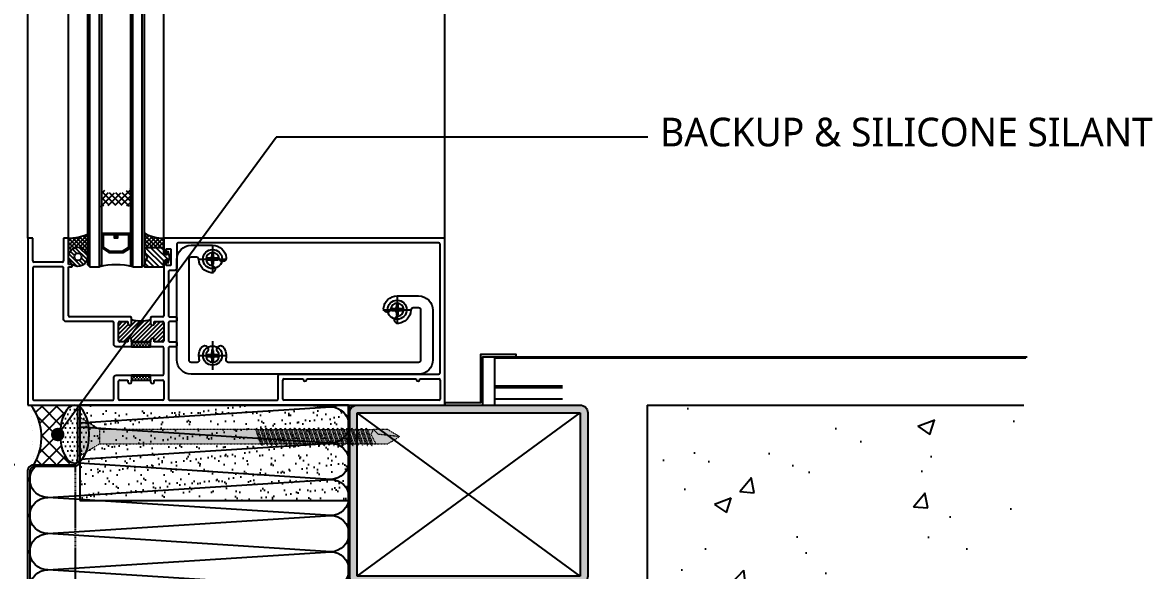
# Model space of a CAD drawing. Header units: millimetres. Extents: x -1365 to 31821, y 84 to 2865.
# Drawn here: x 8986 to 9460.2, y 814.3 to 1044 of the extents above; entities that cross this region are included whole.
import ezdxf
from ezdxf.xclip import XClip

# ---------------------------------------------------------------- set-up
doc = ezdxf.new("R2010")
doc.units = ezdxf.units.MM
doc.header["$LTSCALE"] = 10
doc.header["$XCLIPFRAME"] = 0
for name, pattern in [('2017.06.22  K-TOP METAL PANEL SHAPE(수정)$0$HID', [0.345, 0.225, -0.12]), ('CENTER', [2, 1.25, -0.25, 0.25, -0.25]), ('H1', [0.28125, 0.1875, -0.09375])]:
    doc.linetypes.add(name, pattern=pattern)
doc.layers.get('DEFPOINTS').update_dxf_attribs({"color": 137})
for name, color, linetype in [('$0$A-DETL-PEN7', 7, 'Continuous'), ('DIM', 7, 'Continuous'), ('SYM-LEAD', 6, 'Continuous'), ('TEXT', 3, 'Continuous'), ('스피드블록메탈 100', 2, 'Continuous'), ('스피드블록메탈 135', 2, 'Continuous'), ('철물', 4, 'Continuous'), ('코킹', 9, 'Continuous')]:
    doc.layers.add(name, color=color, linetype=linetype)
doc.layers.add('SCREW', color=9, linetype='Continuous', lineweight=5)
doc.styles.add('맑은고딕', font='malgun.ttf')
doc.styles.add('스타일1', font='malgun.ttf')
doc.dimstyles.new('GAUN-8', dxfattribs={"dimscale": 8, "dimtxt": 1.5, "dimasz": 0.7, "dimexe": 1, "dimexo": 1, "dimgap": 0.5, "dimtad": 1, "dimdec": 0, "dimzin": 1, "dimdsep": 46, "dimlunit": 6, "dimtxsty": '맑은고딕', "dimblk": 'CJDOT', "dimcen": 0.09, "dimdle": 1, "dimclrd": 256, "dimclre": 256, "dimclrt": 3, "dimadec": 0, "dimazin": 0, "dimtfac": 1, "dimtdec": 0, "dimtix": 1, "dimtmove": 2, "dimatfit": 3, "dimfxl": 1, "dimtolj": 1, "dimtzin": 1, "dimarcsym": 0})

# ---------------------------------------------------------------- blocks, each defined once
blk = doc.blocks.new('*X42')
at = {"color": 0}
for p, q in [((651.56, -1054.48), (651.66, -1054.38)), ((651.81, -1055.62), (657.5, -1061.3)), ((652, -1056.7), (653.49, -1055.21)), ((652.28, -1059.07), (656.14, -1055.21)), ((652.35, -1061.65), (658.79, -1055.21)), ((654.05, -1055.21), (657.5, -1058.65)), ((656.7, -1055.21), (658.38, -1056.88)), ((659.36, -1055.21), (659.44, -1055.29)), ((651.62, -1067.68), (657.5, -1061.81)), ((652.17, -1064.48), (657.5, -1059.15)), ((652.25, -1058.71), (657.5, -1063.96)), ((652.35, -1061.46), (658.1, -1067.21)), ((651.9, -1066.31), (652.79, -1067.21)), ((652.22, -1063.98), (655.45, -1067.21)), ((654.75, -1067.21), (657.6, -1064.36)), ((657.4, -1067.21), (658.66, -1065.95))]:
    blk.add_line(p, q, dxfattribs=at)
blk = doc.blocks.new('RH-H')
at = {"color": 1, "linetype": 'CENTER'}
for p, q in [((0, 6), (0, -6)), ((-6, 0), (6, 0))]:
    blk.add_line(p, q, dxfattribs=at)
at = {"color": 8}
for p, q in [((-0.78, 0.46), (-2.09, 0.35)), ((-0.35, 2.09), (-0.46, 0.78)), ((0.46, 0.78), (0.35, 2.09)), ((2.09, 0.35), (0.78, 0.46)), ((-2.09, -0.35), (-0.78, -0.46)), ((-0.46, -0.78), (-0.35, -2.09)), ((0.35, -2.09), (0.46, -0.78)), ((0.78, -0.46), (2.09, -0.35))]:
    blk.add_line(p, q, dxfattribs=at)
blk.add_circle((0, 0), 4, dxfattribs=at)
for centre, start, end in [((-2.06, 0), 95.0616, 264.9384), ((-0.81, 0.81), 275.0616, 354.9384), ((0, 2.06), 5.0616, 174.9384), ((0.81, 0.81), 185.0616, 264.9384), ((2.06, 0), 275.0616, 84.9384), ((-0.81, -0.81), 5.0616, 84.9384), ((0, -2.06), 185.0616, 354.9384), ((0.81, -0.81), 95.0616, 174.9384)]:
    blk.add_arc(centre, 0.35, start, end, dxfattribs=at)
blk = doc.blocks.new('A$C08FF682D')
at = {"layer": '철물'}
h = blk.add_hatch(dxfattribs=at)
h.set_pattern_fill('ANSI37', color=252, scale=10, angle=180, style=0)
h.set_pattern_definition([(225, (3817.4369, -5197.0982), (0.88388348, -0.88388348), []), (315, (3817.4369, -5197.0982), (0.88388348, 0.88388348), [])])
h.paths.add_polyline_path([(-32, -472.9), (-32, -482.36, 0.414214), (-36, -478.36, 0.414214), (-40, -482.36), (-40, -474.53, 0.087809)])
h = blk.add_hatch(dxfattribs=at)
h.set_pattern_fill('ANSI37', color=252, scale=10, angle=-90, style=0)
h.set_pattern_definition([(315, (4594.0597, 3029.2175), (0.88388348, 0.88388348), []), (45, (4594.0597, 3029.2175), (-0.88388348, 0.88388348), [])])
edge = h.paths.add_edge_path()
edge.add_line((-8, -478.54), (-8, -472.46))
edge.add_arc((0.13, -457.62), 16.91, 241.2884, 269.5761)
edge.add_line((0, -474.53), (0, -478.54))
edge.add_line((0, -478.54), (-8, -478.54))
h = blk.add_hatch(dxfattribs=at)
h.set_pattern_fill('ANSI31', color=252, scale=10, angle=-90, style=0)
h.set_pattern_definition([(315, (-665.4916, 1545.6868), (0.8838835, 0.8838835), [])])
edge = h.paths.add_edge_path(flags=17)
edge.add_arc((-36, -482.36), 1.5, 0, 360)
edge = h.paths.add_edge_path()
edge.add_arc((-36, -482.36), 4, 0, 360)
h = blk.add_hatch(dxfattribs=at)
h.set_pattern_fill('ANSI31', color=252, scale=0.5, angle=-90, style=0)
h.set_pattern_definition([(315, (-12777.8194, 4984.1117), (1.12253202, 1.12253202), [])])
h.paths.add_polyline_path([(1.24, -481.69), (0, -481.04), (0, -478.54), (-8, -478.54), (-7.88, -480.54), (-6.92, -482.54), (-7.88, -484.54), (-8, -486.54), (0, -486.54), (0, -484.04), (1.24, -483.39), (1, -484.71), (1.86, -484.94), (2.5, -482.54), (1.86, -480.14), (1, -480.37)])
h = blk.add_hatch(dxfattribs=at)
h.set_pattern_fill('ANSI31', color=252, scale=10, angle=-90, style=0)
h.set_pattern_definition([(45, (4317.955, -2555.6947), (0.88388348, -0.88388348), [])])
edge = h.paths.add_edge_path()
edge.add_line((-13.5, -508.66), (-13.5, -510.3))
edge.add_arc((-14.25, -510.29), 0.75, -179.6191, -0.935, ccw=False)
edge.add_line((-15, -510.29), (-15, -509.53))
edge.add_line((-15, -509.53), (-18.5, -509.53))
edge.add_arc((-18.5, -510.03), 0.5, 90.0001, 180.0001)
edge.add_line((-19, -510.03), (-19, -517.53))
edge.add_arc((-18.5, -517.53), 0.5, 180.0001, 270.0001)
edge.add_line((-18.5, -518.03), (-15, -518.03))
edge.add_line((-15, -518.03), (-15, -517.28))
edge.add_arc((-14.25, -517.28), 0.75, 0.0001, 180.0001, ccw=False)
edge.add_line((-13.5, -517.28), (-13.5, -518.03))
edge.add_line((-13.5, -518.03), (-5.5, -518.03))
edge.add_line((-5.5, -518.03), (-5.5, -517.28))
edge.add_arc((-4.75, -517.28), 0.75, 0.0001, 180.0001, ccw=False)
edge.add_line((-4, -517.28), (-4, -518.03))
edge.add_line((-4, -518.03), (-0.5, -518.03))
edge.add_arc((-0.5, -517.53), 0.5, -89.9999, 0.0001)
edge.add_line((0, -517.53), (0, -510.03))
edge.add_arc((-0.5, -510.03), 0.5, 0.0001, 90.0001)
edge.add_line((-0.5, -509.53), (-4, -509.53))
edge.add_line((-4, -509.53), (-4, -510.28))
edge.add_arc((-4.75, -510.28), 0.75, -179.9989, 0.0001, ccw=False)
edge.add_line((-5.5, -510.28), (-5.5, -510.28))
edge.add_line((-5.5, -510.28), (-5.5, -509.53))
edge.add_line((-5.5, -509.53), (-5.5, -508.66))
edge.add_arc((-9.5, -493.78), 15.41, -105.0461, -74.9538, ccw=False)
h = blk.add_hatch(dxfattribs=at)
h.set_pattern_fill('DASH', color=252, scale=5, style=0)
h.set_pattern_definition([(360, (1384.2921, 1873.1168), (0.625, 0.625), [0.625, -0.625])])
h.paths.add_polyline_path([(-13.53, -518.03), (-13.53, -520.03), (-5.53, -520.03), (-5.53, -518.03)])
h = blk.add_hatch(dxfattribs=at)
h.set_pattern_fill('DASH', color=252, scale=5, style=0)
h.set_pattern_definition([(360, (1384.2921, 1887.1168), (0.625, 0.625), [0.625, -0.625])])
h.paths.add_polyline_path([(-13.53, -532.03), (-13.53, -534.03), (-5.53, -534.03), (-5.53, -532.03)])
at = {"layer": '철물', "color": 252}
for p, q in [((-57, -474.53, 0), (-57, -232, 0)), ((-40, -474.53, 0), (-40, -232, 0)), ((-31, -486.53, 0), (-31, -232, 0)), ((-27, -486.53, 0), (-27, -232, 0)), ((-13, -486.53, 0), (-13, -232, 0)), ((-9, -486.53, 0), (-9, -232, 0)), ((0, -474.53, 0), (0, -232, 0)), ((118, -474.53, 0), (118, -232, 0)), ((-55, -474.53, 0), (-57, -474.53, 0)), ((-57, -474.53, 0), (-57, -544.53, 0)), ((-55, -484.03, 0), (-55, -474.53, 0)), ((-40, -474.53, 0), (-42, -474.53, 0)), ((-42, -474.53, 0), (-42, -484.03, 0)), ((-40, -485.53, 0), (-40, -474.53, 0)), ((118, -474.53, 0), (0, -474.53, 0)), ((0, -474.53, 0), (0, -480.53, 0)), ((118, -544.53, 0), (118, -474.53, 0)), ((1, -480.53, 0), (1, -479.03, 0)), ((1, -479.03, 0), (3, -479.03, 0)), ((3, -479.03, 0), (3, -486.03, 0)), ((-42.5, -484.53, 0), (-54.5, -484.53, 0)), ((-38.5, -485.53, 0), (-40, -485.53, 0)), ((-40, -507.03, 0), (-40, -486.53, 0)), ((-40, -486.53, 0), (-38.5, -486.53, 0)), ((-38.5, -486.53, 0), (-38.5, -485.53, 0)), ((0, -484.53, 0), (0, -507.03, 0)), ((1, -486.03, 0), (1, -484.53, 0)), ((3, -486.03, 0), (1, -486.03, 0)), ((-14, -507.53, 0), (-39.5, -507.53, 0)), ((-19, -517.53, 0), (-19, -510.03, 0)), ((-18.5, -509.53, 0), (-15, -509.53, 0)), ((-15, -509.53, 0), (-15, -510.29, 0)), ((-13.5, -510.3, 0), (-13.5, -508.03, 0)), ((-5.5, -508.03, 0), (-5.5, -509.53, 0)), ((-5.5, -509.53, 0), (-5.5, -510.28, 0)), ((-5.5, -510.28, 0), (-5.5, -510.28, 0)), ((-0.5, -507.53, 0), (-5, -507.53, 0)), ((-4, -510.28, 0), (-4, -509.53, 0)), ((-4, -509.53, 0), (-0.5, -509.53, 0)), ((0, -510.03, 0), (0, -517.53, 0)), ((-15, -518.03, 0), (-18.5, -518.03, 0)), ((-15, -517.28, 0), (-15, -518.03, 0)), ((-13.5, -518.03, 0), (-13.5, -517.28, 0)), ((-5.5, -518.03, 0), (-13.5, -518.03, 0)), ((-5.5, -517.28, 0), (-5.5, -518.03, 0)), ((-4, -518.03, 0), (-4, -517.28, 0)), ((-0.5, -518.03, 0), (-4, -518.03, 0)), ((-19, -542.03, 0), (-19, -534.53, 0)), ((-18.5, -534.03, 0), (-15, -534.03, 0)), ((-15, -534.03, 0), (-15, -534.78, 0)), ((-13.5, -534.78, 0), (-13.5, -534.03, 0)), ((-13.5, -534.03, 0), (-5.5, -534.03, 0)), ((-5.5, -534.03, 0), (-5.5, -534.78, 0)), ((-4, -534.78, 0), (-4, -534.03, 0)), ((-4, -534.03, 0), (-0.5, -534.03, 0)), ((0, -534.53, 0), (0, -542.03, 0)), ((50, -542.03, 0), (50, -534.03, 0)), ((50.5, -533.53, 0), (58.53, -533.53, 0)), ((58.53, -533.53, 0), (58.53, -533.78, 0)), ((60.03, -533.78, 0), (60.03, -533.53, 0)), ((60.03, -533.53, 0), (106, -533.53, 0)), ((106, -533.53, 0), (106, -533.78, 0)), ((107.5, -533.78, 0), (107.5, -533.53, 0)), ((107.5, -533.53, 0), (115.5, -533.53, 0)), ((116, -534.03, 0), (116, -542.03, 0)), ((-57, -544.53, 0), (118, -544.53, 0)), ((-0.5, -542.53, 0), (-18.5, -542.53, 0)), ((115.5, -542.53, 0), (50.5, -542.53, 0))]:
    blk.add_line(p, q, dxfattribs=at)
at = {"layer": '철물', "color": 252, "elevation": 0}
for points in [[(-32, -232), (-32, -485.54), (-31.01, -486.53), (-26.99, -486.53), (-26, -485.54), (-26, -232)], [(-14, -232), (-14, -485.54), (-13.01, -486.53), (-8.99, -486.53), (-8, -485.54), (-8, -232)], [(-19.4, -473.13), (-19.4, -474.53), (-20.6, -474.53), (-20.6, -473.13), (-25.4, -473.13), (-25.4, -478.29), (-22.75, -479.93), (-17.25, -479.93), (-14.6, -478.29), (-14.6, -473.13), (-19.8, -473.13), (-19.8, -474.13), (-20.2, -474.13), (-20.2, -472.53)]]:
    blk.add_lwpolyline(points, dxfattribs=at)
for points in [[(-14, -478.53), (-14, -472.53), (-26, -472.53), (-26, -478.53), (-23, -480.53), (-17, -480.53)], [(1.24, -481.69), (0, -481.04), (0, -478.54), (-8, -478.54), (-7.88, -480.54), (-6.92, -482.54), (-7.88, -484.54), (-8, -486.54), (0, -486.54), (0, -484.04), (1.24, -483.39), (1, -484.71), (1.86, -484.94), (2.5, -482.54), (1.86, -480.14), (1, -480.37)], [(-13.53, -518.03), (-13.53, -520.03), (-5.53, -520.03), (-5.53, -518.03)], [(-13.53, -532.03), (-13.53, -534.03), (-5.53, -534.03), (-5.53, -532.03)]]:
    blk.add_lwpolyline(points, close=True, dxfattribs=at)
for points in [[(5, -509.53), (2.5, -509.53, 0.414214), (2, -510.03), (2, -517.53, 0.414214), (2.5, -518.03), (5, -518.03, -0.414214), (5.5, -518.53), (5.5, -519.53, -0.414214), (5, -520.03), (2.5, -520.03, 0.414214), (2, -520.53), (2, -542.03, 0.414214), (2.5, -542.53), (47.5, -542.53, 0.414214), (48, -542.03), (48, -532.53, -0.414214), (49, -531.53), (115.5, -531.53, 0.414214), (116, -531.03), (116, -477.03, 0.414214), (115.5, -476.53), (6, -476.53, 0.414214), (5.5, -477.03), (5.5, -487.03, -0.414214), (4.5, -488.03), (2.5, -488.03, 0.414214), (2, -488.53), (2, -507.03, 0.414214), (2.5, -507.53), (5, -507.53, -0.414214), (5.5, -508.03), (5.5, -509.03, -0.414214)], [(5.5, -483.53, -0.414214), (11.5, -477.53), (20.5, -477.53, -0.38553), (26.22, -482.72, -1), (23.24, -483.01, 2.112304), (20.23, -486.02, -1), (19.93, -489.01, -0.37493), (14.75, -483.5, 0.403404), (13.75, -482.53), (11.5, -482.53, 0.414214), (10.5, -483.53), (10.5, -525.53, 0.414214), (11.5, -526.53), (13.98, -526.53, 0.493287), (14.95, -525.27, -0.241735), (16.05, -520.14, -1), (18.37, -522.04, 2.112304), (22.63, -522.04, -1), (24.95, -520.14, -0.241735), (26.05, -525.27, 0.493287), (27.02, -526.53), (107, -526.53, 0.414214), (108, -525.53), (108, -504.78, 0.414214), (107, -503.78), (104.75, -503.78, 0.403404), (103.75, -504.75, -0.37493), (98.57, -510.26, -1), (98.27, -507.27, 2.112304), (95.26, -504.26, -1), (92.28, -503.97, -0.38553), (98, -498.78), (107, -498.78, -0.414214), (113, -504.78), (113, -525.53, -0.414214), (107, -531.53), (11.5, -531.53, -0.414214), (5.5, -525.53)], [(-21, -533.03, -0.414213), (-20, -532.03), (-0.5, -532.03, 0.414214), (0, -531.53), (0, -520.53, 0.414214), (-0.5, -520.03), (-20, -520.03, -0.414213), (-21, -519.03), (-21, -510.03, 0.414213), (-21.5, -509.53), (-41, -509.53, -0.414214), (-42, -508.53), (-42, -487.03, 0.414214), (-42.5, -486.53), (-54.5, -486.53, 0.414214), (-55, -487.03), (-55, -542.03, 0.414201), (-54.5, -542.53), (-21.5, -542.53, 0.414226), (-21, -542.03)]]:
    blk.add_lwpolyline(points, format="xyb", close=True, dxfattribs=at)
at = {"layer": '철물', "color": 252}
for radius in [4, 1.5]:
    blk.add_circle((-36, -482.36, 0), radius, dxfattribs=at)
for centre, radius, start, end in [((-40.6, -451.12, 0), 23.42, 271.4799, 291.5537), ((0.13, -457.62, 0), 16.91, 241.2884, 269.5761), ((0.5, -480.53, 0), 0.5, 180, 0), ((-54.5, -484.03, 0), 0.5, 180, 270), ((-42.5, -484.03, 0), 0.5, 270, 0), ((-20, -514.62, 0), 28.94, 76.0118, 103.9882), ((0.5, -484.53, 0), 0.5, 0, 180), ((-39.5, -507.03, 0), 0.5, 180, 270), ((-0.5, -507.03, 0), 0.5, 270, 0), ((-18.5, -510.03, 0), 0.5, 90.0001, 180.0001), ((-14.25, -510.29, 0), 0.75, 180.3809, 359.065), ((-14, -508.03, 0), 0.5, 0, 90), ((-9.5, -493.78, 0), 15.41, 254.9539, 285.046), ((-5, -508.03, 0), 0.5, 90, 180), ((-4.75, -510.28, 0), 0.75, 180.0011, 0.0001), ((-0.5, -510.03, 0), 0.5, 0.0001, 90.0001), ((-14.25, -517.28, 0), 0.75, 0.0001, 180.0001), ((-4.75, -517.28, 0), 0.75, 0.0001, 180.0001), ((-18.5, -517.53, 0), 0.5, 180.0001, 270.0001), ((-0.5, -517.53, 0), 0.5, 270.0001, 0.0001), ((-18.5, -534.53, 0), 0.5, 89.9999, 179.9999), ((-14.25, -534.78, 0), 0.75, 179.9999, 359.9999), ((-4.75, -534.78, 0), 0.75, 179.9999, 359.9999), ((-0.5, -534.53, 0), 0.5, 359.9999, 89.9999), ((50.5, -534.03, 0), 0.5, 90, 180), ((59.28, -533.78, 0), 0.75, 180, 0), ((106.75, -533.78, 0), 0.75, 180, 0), ((115.5, -534.03, 0), 0.5, 0, 90), ((-18.5, -542.03, 0), 0.5, 179.9999, 269.9999), ((-0.5, -542.03, 0), 0.5, 269.9999, 359.9999), ((50.5, -542.03, 0), 0.5, 180, 270), ((115.5, -542.03, 0), 0.5, 270, 0)]:
    blk.add_arc(centre, radius, start, end, dxfattribs=at)
at = {"layer": '철물', "color": 252, "xscale": -1, "rotation": 270}
blk.add_blockref('*X42', (1041.21, -1113.03, 0), dxfattribs=at)
at = {"layer": '철물', "color": 252}
for p in [(20.5, -483.28, 0), (98, -504.53, 0), (20.5, -523.78, 0)]:
    blk.add_blockref('RH-H', p, dxfattribs=at)
blk = doc.blocks.new('A$C4E771A6B')
h = blk.add_hatch(color=24)
h.dxf.hatch_style = 1
h.paths.add_polyline_path([(-93.6, 71.8, 0.414214), (-96.8, 68.6), (-96.8, 0, 0.414214), (-93.6, -3.2), (0, -3.2, 0.414214), (3.2, 0), (3.2, 68.6, 0.414214), (0, 71.8)])
h.paths.add_polyline_path([(0, 68.6), (0, 0), (-93.6, 0), (-93.6, 68.6)], flags=16)
at = {"color": 22}
for p, q in [((0, 71.8), (-93.6, 71.8)), ((-96.8, 68.6), (-96.8, 0)), ((0, 68.6), (-93.6, 68.6)), ((-93.6, 68.6), (-93.6, 0)), ((0, 0), (0, 68.6)), ((3.2, 0), (3.2, 68.6)), ((-93.6, 0), (0, 0)), ((-93.6, -3.2), (0, -3.2))]:
    blk.add_line(p, q, dxfattribs=at)
at = {"color": 1}
for p, q in [((0, 68.6), (-93.6, 0)), ((-93.6, 68.6), (0, 0))]:
    blk.add_line(p, q, dxfattribs=at)
at = {"color": 22}
for centre, start, end in [((-93.6, 68.6), 90, 180), ((0, 68.6), 360, 90), ((-93.6, 0), 180, 270), ((0, 0), 270, 0)]:
    blk.add_arc(centre, 3.2, start, end, dxfattribs=at)
blk = doc.blocks.new('CJDOT')
blk.add_line((-2, 0), (2, 0))
at = {"const_width": 0.5}
blk.add_lwpolyline([(-0.25, 0, 1), (0.25, 0, 1)], format="xyb", close=True, dxfattribs=at)
blk = doc.blocks.new('*D186')
at = {"layer": 'DEFPOINTS', "color": 0, "transparency": 16777216}
for p in [(8988.21, 883.6, 0), (8921.1, 858.6), (8990.71, 858.6, 0)]:
    blk.add_point(p, dxfattribs=at)
at = {"layer": 'DIM', "lineweight": -2, "transparency": 16777216}
for p, q in [((8921.1, 889.2), (8921.1, 894.8)), ((8980.21, 883.6), (8913.1, 883.6)), ((8921.1, 883.6), (8921.1, 858.6)), ((8982.71, 858.6), (8913.1, 858.6)), ((8921.1, 853), (8921.1, 847.4))]:
    blk.add_line(p, q, dxfattribs=at)
at = {"layer": 'DIM', "lineweight": -2, "transparency": 16777216, "xscale": 5.6, "yscale": 5.6, "zscale": 5.6}
for p, rotation in [((8921.1, 883.6), 270), ((8921.1, 858.6), 90)]:
    blk.add_blockref('CJDOT', p, dxfattribs=dict(at, rotation=rotation))
at = {"layer": 'DIM', "color": 3, "transparency": 16777216, "insert": (8909.35, 871.1), "char_height": 12, "attachment_point": 5, "rotation": 90, "style": '맑은고딕'}
blk.add_mtext('\\A1;{\\H1.25x;25}', dxfattribs=at)
blk = doc.blocks.new('A$C55611C01')
h = blk.add_hatch(color=254)
h.dxf.hatch_style = 1
edge = h.paths.add_edge_path()
edge.add_line((-42.46, 196.61), (-34.61, 196.61))
edge.add_line((-34.61, 196.61), (-34.61, 197.41))
edge.add_line((-34.61, 197.41), (2.64, 197.41))
edge.add_line((2.64, 197.41), (2.64, 190.26))
edge.add_line((2.64, 190.26), (17.24, 190.26))
edge.add_line((17.24, 190.26), (17.49, 187.26))
edge.add_line((17.49, 187.26), (16.74, 185.26))
edge.add_line((16.74, 185.26), (17.74, 183.26))
edge.add_line((17.74, 183.26), (18.74, 183.26))
edge.add_line((18.74, 183.26), (19.74, 185.26))
edge.add_line((19.74, 185.26), (18.99, 187.26))
edge.add_line((18.99, 187.26), (19.24, 190.26))
edge.add_line((19.24, 190.26), (26.04, 190.26))
edge.add_line((26.04, 190.26), (26.04, 197.41))
edge.add_line((26.04, 197.41), (43.09, 197.41))
edge.add_line((43.09, 197.41), (43.09, 196.91))
edge.add_line((43.09, 196.91), (51.24, 196.91))
edge.add_arc((51.24, 195.56), 1.35, 0, 90, ccw=False)
edge.add_line((52.59, 195.56), (52.59, 188.06))
edge.add_line((52.59, 188.06), (53.74, 188.06))
edge.add_line((53.74, 188.06), (53.74, 195.56))
edge.add_arc((51.24, 195.56), 2.5, 360, 450)
edge.add_line((51.24, 198.06), (44.24, 198.06))
edge.add_line((44.24, 198.06), (44.24, 198.56))
edge.add_line((44.24, 198.56), (22.89, 198.56))
edge.add_line((22.89, 198.56), (22.89, 197.41))
edge.add_line((22.89, 197.41), (24.89, 197.41))
edge.add_line((24.89, 197.41), (24.89, 191.41))
edge.add_line((24.89, 191.41), (16.89, 191.41))
edge.add_line((16.89, 191.41), (16.89, 197.41))
edge.add_line((16.89, 197.41), (18.89, 197.41))
edge.add_line((18.89, 197.41), (18.89, 198.56))
edge.add_line((18.89, 198.56), (12.39, 198.56))
edge.add_line((12.39, 198.56), (12.39, 191.56))
edge.add_line((12.39, 191.56), (3.79, 191.56))
edge.add_line((3.79, 191.56), (3.79, 198.56))
edge.add_line((3.79, 198.56), (-35.76, 198.56))
edge.add_line((-35.76, 198.56), (-35.76, 197.76))
edge.add_line((-35.76, 197.76), (-42.46, 197.76))
edge.add_arc((-42.46, 195.26), 2.5, 90, 180)
edge.add_line((-44.96, 195.26), (-44.96, 188.06))
edge.add_line((-44.96, 188.06), (-43.81, 188.06))
edge.add_line((-43.81, 188.06), (-43.81, 195.26))
edge.add_arc((-42.46, 195.26), 1.35, 90, 179.9968, ccw=False)
at = {"layer": '스피드블록메탈 135'}
h = blk.add_hatch(dxfattribs=at)
h.set_pattern_fill('ANSI31', color=253, scale=0.1)
h.set_pattern_definition([(45, (-1301271.48088, 365888.3783), (-0.22450640303, 0.22450640303), [])])
h.paths.add_polyline_path([(18.86, 199.06), (18.89, 199.06), (18.89, 199.03, 0.079792), (19.89, 198.55), (19.89, 197.41), (17.39, 197.41), (17.39, 192.41), (24.39, 192.41), (24.39, 197.41), (21.89, 197.41), (21.89, 198.55, 0.079792), (22.89, 199.03), (22.89, 199.06), (22.92, 199.06, 3.125577)])
h.paths.add_polyline_path([(20.89, 204.41, -1), (20.89, 199.41, -1)], flags=16)
h.paths.add_polyline_path([(23.39, 196.41), (23.39, 193.41), (18.39, 193.41), (18.39, 196.41)], flags=16)
at = {"color": 251, "ltscale": 0.01}
for points in [[(-45.96, 194.41), (0.88, 197.41)], [(55.12, 186.24), (-45.96, 192.7)], [(-45.96, 179.23), (55.55, 185.72)]]:
    blk.add_lwpolyline(points, dxfattribs=at)
for points in [[(62.97, 185.06, -0.212511), (66.74, 180.17, -0.212511)], [(66.74, 176.58, -0.345838), (59.37, 170.78), (-45.96, 177.52)], [(-45.96, 164.05), (59.37, 170.78, -1), (59.37, 155.6), (-45.96, 162.34)], [(-45.96, 148.87), (59.37, 155.6, -1), (59.37, 140.42), (-46.21, 147.17)], [(-59.37, 132.83, -0.665933), (-64.77, 145.76, -0.665933)], [(-59.37, 117.65, -1), (-59.37, 132.83), (59.37, 140.42, -1), (59.37, 125.24), (-59.37, 132.83)], [(-59.37, 102.47, -1), (-59.37, 117.65), (59.37, 125.24, -1), (59.37, 110.06), (-59.37, 117.65)], [(-59.37, 87.29, -1), (-59.37, 102.47), (59.37, 110.06, -1), (59.37, 94.88), (-59.37, 102.47)], [(-59.37, 72.11, -1), (-59.37, 87.29), (59.37, 94.88, -1), (59.37, 79.7), (-59.37, 87.29)], [(-59.37, 56.93, -1), (-59.37, 72.11), (59.37, 79.7, -1), (59.37, 64.52), (-59.37, 72.11)], [(-59.37, 41.75, -1), (-59.37, 56.93), (59.37, 64.52, -1), (59.37, 49.34), (-59.37, 56.93)], [(-59.37, 26.57, -1), (-59.37, 41.75), (59.37, 49.34, -1), (59.37, 34.16), (-59.37, 41.75)], [(-59.37, 11.39, -1), (-59.37, 26.57), (59.37, 34.16, -1), (59.37, 18.98), (-59.37, 26.57)], [(-59.37, -3.8, -1), (-59.37, 11.39), (59.37, 18.98, -1), (59.37, 3.8), (-59.37, 11.39)], [(-59.37, -18.98, -1), (-59.37, -3.8), (59.37, 3.8, -1), (59.37, -11.39), (-59.37, -3.8)], [(-59.37, -34.16, -1), (-59.37, -18.98), (59.37, -11.39, -1), (59.37, -26.57), (-59.37, -18.98)], [(-59.37, -49.34, -1), (-59.37, -34.16), (59.37, -26.57, -1), (59.37, -41.75), (-59.37, -34.16)], [(-59.37, -64.52, -1), (-59.37, -49.34), (59.37, -41.75, -1), (59.37, -56.93), (-59.37, -49.34)], [(-59.37, -79.7, -1), (-59.37, -64.52), (59.37, -56.93, -1), (59.37, -72.11), (-59.37, -64.52)], [(-59.37, -94.88, -1), (-59.37, -79.7), (59.37, -72.11, -1), (59.37, -87.29), (-59.37, -79.7)], [(-59.37, -110.06, -1), (-59.37, -94.88), (59.37, -87.29, -1), (59.37, -102.47), (-59.37, -94.88)], [(-59.37, -125.24, -1), (-59.37, -110.06), (59.37, -102.47, -1), (59.37, -117.65), (-59.37, -110.06)], [(-59.37, -140.42, -1), (-59.37, -125.24), (59.37, -117.65, -1), (59.37, -132.83), (-59.37, -125.24)], [(-59.37, -155.6, -1), (-59.37, -140.42), (59.37, -132.83, -1), (59.37, -148.01), (-59.37, -140.42)], [(-59.37, -170.78, -1), (-59.37, -155.6), (59.37, -148.01, -1), (59.37, -163.19), (-59.37, -155.6)], [(-59.37, -185.96, -1), (-59.37, -170.78), (59.37, -163.19, -1), (59.37, -178.37), (-59.37, -170.78)], [(-59.37, -201.14, -1), (-59.37, -185.96), (59.37, -178.37, -1), (59.37, -193.55), (-59.37, -185.96)], [(-59.37, -216.33, -1), (-59.37, -201.14), (59.37, -193.55, -1), (59.37, -208.73), (-59.37, -201.14)], [(-59.37, -231.51, -1), (-59.37, -216.33), (59.37, -208.73, -1), (59.37, -223.92), (-59.37, -216.33)], [(-66.95, -238.68, -0.398317), (-59.37, -231.51), (59.37, -223.92, -1), (59.37, -239.1), (-59.37, -231.51)]]:
    blk.add_lwpolyline(points, format="xyb", dxfattribs=at)
at = {"layer": '스피드블록메탈 100', "color": 4}
for points in [[(-67.76, -238.68), (-67.76, 144.06, -0.414214), (-65.26, 146.56), (-48.76, 146.56, 0.414214), (-46.76, 148.56), (-46.76, 196.06, -0.414214), (-44.26, 198.56), (-36.76, 198.56), (-36.76, 197.76), (-43.96, 197.76, 0.414214), (-45.96, 195.76), (-45.96, 148.26, -0.414214), (-48.46, 145.76), (-64.96, 145.76, 0.414214), (-66.96, 143.76), (-66.96, -238.68)], [(66.74, -238.68), (66.74, 127.3), (66.74, 183.06, 0.414214), (64.74, 185.06), (57.24, 185.06, -0.414214), (54.74, 187.56), (54.74, 196.06, 0.414214), (52.74, 198.06), (45.24, 198.06), (45.24, 198.56), (52.74, 198.56, -0.414214), (55.24, 196.06), (55.24, 187.56, 0.414214), (57.24, 185.56), (64.74, 185.56, -0.414214), (67.24, 183.06), (67.24, 127.22), (67.24, -238.68)]]:
    blk.add_lwpolyline(points, format="xyb", dxfattribs=at)
at = {"layer": '스피드블록메탈 135', "color": 252, "linetype": 'H1', "ltscale": 0.2}
blk.add_line((-47.76, -238.68), (-47.76, 145.86), dxfattribs=at)
at = {"layer": '스피드블록메탈 135', "color": 5}
blk.add_lwpolyline([(19.89, 198.55), (19.89, 197.41), (17.39, 197.41), (17.39, 192.41), (24.39, 192.41), (24.39, 197.41), (21.89, 197.41), (21.89, 198.55, 6.854102)], format="xyb", close=True, dxfattribs=at)
at = {"layer": '스피드블록메탈 135', "color": 181}
blk.add_lwpolyline([(-42.46, 196.61), (-34.61, 196.61), (-34.61, 197.41), (2.64, 197.41), (2.64, 190.26), (17.24, 190.26), (17.49, 187.26), (16.74, 185.26), (17.74, 183.26), (18.74, 183.26), (19.74, 185.26), (18.99, 187.26), (19.24, 190.26), (26.04, 190.26), (26.04, 197.41), (43.09, 197.41), (43.09, 196.91), (51.24, 196.91, -0.414214), (52.59, 195.56), (52.59, 188.06), (53.74, 188.06), (53.74, 195.56, 0.414214), (51.24, 198.06), (44.24, 198.06), (44.24, 198.56), (22.89, 198.56), (22.89, 197.41), (24.89, 197.41), (24.89, 191.41), (16.89, 191.41), (16.89, 197.41), (18.89, 197.41), (18.89, 198.56), (12.39, 198.56), (12.39, 191.56), (3.79, 191.56), (3.79, 198.56), (-35.76, 198.56), (-35.76, 197.76), (-42.46, 197.76, 0.414214), (-44.96, 195.26), (-44.96, 188.06), (-43.81, 188.06), (-43.81, 195.26, -0.414197)], format="xyb", close=True, dxfattribs=at)
at = {"layer": '스피드블록메탈 135', "color": 5}
blk.add_lwpolyline([(18.39, 193.41), (23.39, 193.41), (23.39, 196.41), (18.39, 196.41)], close=True, dxfattribs=at)
blk.add_circle((20.89, 201.91), 2.5, dxfattribs=at)
blk = doc.blocks.new('*D188')
at = {"layer": 'DEFPOINTS', "color": 0, "transparency": 16777216}
for p in [(8988.21, 1498.13), (8921.1, 883.6), (8988.21, 883.6, 0)]:
    blk.add_point(p, dxfattribs=at)
at = {"layer": 'DIM', "lineweight": -2, "transparency": 16777216}
for p, q in [((8980.21, 1498.13), (8913.1, 1498.13)), ((8921.1, 1492.53), (8921.1, 889.2)), ((8980.21, 883.6), (8913.1, 883.6))]:
    blk.add_line(p, q, dxfattribs=at)
at = {"layer": 'DIM', "lineweight": -2, "transparency": 16777216, "xscale": 5.6, "yscale": 5.6, "zscale": 5.6}
for p, rotation in [((8921.1, 1498.13), 90), ((8921.1, 883.6), 270)]:
    blk.add_blockref('CJDOT', p, dxfattribs=dict(at, rotation=rotation))
at = {"layer": 'DIM', "color": 3, "transparency": 16777216, "insert": (8907.78, 1190.86), "char_height": 12, "attachment_point": 5, "rotation": 90, "style": '맑은고딕'}
blk.add_mtext("\\A1;{\\H1.25x;WINDOW MODULE SIZE DIM.(BY OTHER'S)}", dxfattribs=at)
blk = doc.blocks.new('A$C3B703804')
h = blk.add_hatch()
h.set_pattern_fill('DOTS', color=5)
h.set_pattern_definition([(0, (-16970.1114, -5167.1011), (0.79375, 1.5875), [0, -1.5875])])
edge = h.paths.add_edge_path()
edge.add_ellipse((0, 0), major_axis=(0, 9.98), ratio=0.503997, start_angle=0, end_angle=360, ccw=False)
at = {"layer": '코킹'}
h = blk.add_hatch(dxfattribs=at)
h.set_pattern_fill('ANSI37', color=1, scale=1.127969, angle=-90)
h.set_pattern_definition([(315, (-1236948.617, 405151.0884), (2.532362464, 2.532362464), []), (45, (-1236948.617, 405151.0884), (-2.532362464, 2.532362464), [])])
edge = h.paths.add_edge_path()
edge.add_ellipse((6.43, -0.42), major_axis=(-2.69, 12.89), ratio=0.860619, start_angle=26.9717, end_angle=126.7246, ccw=False)
edge.add_line((-1, 10.02), (-15.06, 10.05))
edge.add_arc((-29.89, -0.97), 18.47, -31.0142, 36.6029, ccw=False)
edge.add_line((-14.06, -10.48), (-0.85, -9.98))
at = {"layer": '코킹', "color": 9}
blk.add_arc((-29.89, -0.97), 18.47, 328.9858, 36.6029, dxfattribs=at)
at = {"layer": '코킹', "color": 9, "extrusion": (0, 0, -1)}
blk.add_ellipse((0, 0), major_axis=(0, 9.98), ratio=0.503997, dxfattribs=at)
blk = doc.blocks.new('POT')
at = {"layer": 'TEXT', "color": 1, "const_width": 0.75}
blk.add_lwpolyline([(-0.375, 0, 1), (0.375, 0, 1)], format="xyb", close=True, dxfattribs=at)
blk = doc.blocks.new('A$C08FA1A33')
h = blk.add_hatch(color=254)
h.dxf.hatch_style = 1
h.paths.add_polyline_path([(0, 21.29), (-6, 21.29), (-6, -44.27), (0, -46.29)])
h.paths.add_polyline_path([(5, 29.39), (-11, 29.39), (-6, 21.29), (0, 21.29)])
h.paths.add_polyline_path([(5, 30.39), (-11, 30.39), (-11, 29.39), (5, 29.39)])
h.paths.add_polyline_path([(-6, -51.32), (-6, -52.27), (0, -54.29), (0, -53.35)])
h.paths.add_polyline_path([(-6, -49.32), (-6, -50.27), (0, -52.29), (0, -51.35)])
h.paths.add_polyline_path([(-6, -47.32), (-6, -48.27), (0, -50.29), (0, -49.35)])
h.paths.add_polyline_path([(-6, -45.32), (-6, -46.27), (0, -48.29), (0, -47.35)])
h.paths.add_polyline_path([(-6, -53.32), (-6, -54.27), (0, -56.29), (0, -55.35)])
h.paths.add_polyline_path([(-6, -55.32), (-6, -56.27), (0, -58.29), (0, -57.35)])
h.paths.add_polyline_path([(-6, -57.32), (-6, -58.27), (0, -60.29), (0, -59.35)])
h.paths.add_polyline_path([(-6, -59.32), (-6, -60.27), (0, -62.29), (0, -61.35)])
h.paths.add_polyline_path([(-6, -61.32), (-6, -62.27), (0, -64.29), (0, -63.35)])
h.paths.add_polyline_path([(-6, -63.32), (-6, -64.27), (0, -66.29), (0, -65.35)])
h.paths.add_polyline_path([(-6, -65.32), (-6, -66.27), (0, -68.29), (0, -67.35)])
h.paths.add_polyline_path([(-6, -67.32), (-6, -68.27), (0, -70.29), (0, -69.35)])
h.paths.add_polyline_path([(-6, -69.32), (-6, -70.27), (0, -72.29), (0, -71.35)])
h.paths.add_polyline_path([(-6, -71.32), (-6, -72.27), (0, -74.29), (0, -73.35)])
h.paths.add_polyline_path([(-6, -73.32), (-6, -74.27), (0, -76.29), (0, -75.35)])
h.paths.add_polyline_path([(-6, -75.32), (-6, -76.27), (0, -78.29), (0, -77.35)])
h.paths.add_polyline_path([(0, -94.61), (-4, -92.61), (-6, -93.61), (-4, -95.61), (-3, -104.61), (0, -99.61)])
h.paths.add_polyline_path([(-4, -95.61), (-6, -93.61), (-6, -99.61), (-3, -104.61)], flags=17)
h.paths.add_polyline_path([(-6, -91.32), (-6, -93.61), (-4, -92.61), (0, -94.61), (0, -93.35)])
h.paths.add_polyline_path([(-6, -89.32), (-6, -90.27), (0, -92.29), (0, -91.35)])
h.paths.add_polyline_path([(-6, -87.32), (-6, -88.27), (0, -90.29), (0, -89.35)])
h.paths.add_polyline_path([(-6, -85.32), (-6, -86.27), (0, -88.29), (0, -87.35)])
h.paths.add_polyline_path([(-6, -83.32), (-6, -84.27), (0, -86.29), (0, -85.35)])
h.paths.add_polyline_path([(-6, -81.32), (-6, -82.27), (0, -84.29), (0, -83.35)])
h.paths.add_polyline_path([(-6, -79.32), (-6, -80.27), (0, -82.29), (0, -81.35)])
h.paths.add_polyline_path([(-6, -77.32), (-6, -78.27), (0, -80.29), (0, -79.35)])
at = {"layer": 'SCREW', "color": 250, "linetype": '2017.06.22  K-TOP METAL PANEL SHAPE(수정)$0$HID', "lineweight": 5, "ltscale": 0.03}
for p, q in [((-11, 30.39), (-11, 29.39)), ((5, 30.39), (-11, 30.39)), ((5, 29.39), (-11, 29.39)), ((-6, 21.29), (-11, 29.39)), ((0, 21.29), (5, 29.39)), ((5, 30.39), (5, 29.39)), ((-6, 21.29), (0, 21.29)), ((0.75, -47.08), (-6.54, -44.61)), ((-6, -46.27), (-6.54, -46.61)), ((0.75, -49.08), (-6.54, -46.61)), ((-6.54, -46.61), (-6, -47.32)), ((0, -46.29), (-6, -44.27)), ((-6, -45.32), (-6, -46.27)), ((0, -48.29), (-6, -46.27)), ((0, -49.35), (-6, -47.32)), ((-6, -47.32), (-6, -48.27)), ((0, -47.35), (0, -48.29)), ((-6, -48.27), (-6.54, -48.61)), ((0.75, -51.08), (-6.54, -48.61)), ((-6.54, -48.61), (-6, -49.32)), ((-6, -50.27), (-6.54, -50.61)), ((0.75, -53.08), (-6.54, -50.61)), ((-6.54, -50.61), (-6, -51.32)), ((0, -50.29), (-6, -48.27)), ((0, -51.35), (-6, -49.32)), ((-6, -49.32), (-6, -50.27)), ((0, -52.29), (-6, -50.27)), ((0, -53.35), (-6, -51.32)), ((-6, -51.32), (-6, -52.27)), ((0, -48.29), (0.75, -49.08)), ((0.75, -49.08), (0, -49.35)), ((0, -49.35), (0, -50.29)), ((0, -50.29), (0.75, -51.08)), ((0.75, -51.08), (0, -51.35)), ((0, -51.35), (0, -52.29)), ((-6, -52.27), (-6.54, -52.61)), ((0.75, -55.08), (-6.54, -52.61)), ((-6.54, -52.61), (-6, -53.32)), ((-6, -54.27), (-6.54, -54.61)), ((0.75, -57.08), (-6.54, -54.61)), ((-6.54, -54.61), (-6, -55.32)), ((-6, -56.27), (-6.54, -56.61)), ((0.75, -59.08), (-6.54, -56.61)), ((-6.54, -56.61), (-6, -57.32)), ((0, -54.29), (-6, -52.27)), ((0, -55.35), (-6, -53.32)), ((-6, -53.32), (-6, -54.27)), ((0, -56.29), (-6, -54.27)), ((0, -57.35), (-6, -55.32)), ((-6, -55.32), (-6, -56.27)), ((0, -58.29), (-6, -56.27)), ((0, -52.29), (0.75, -53.08)), ((0.75, -53.08), (0, -53.35)), ((0, -53.35), (0, -54.29)), ((0, -54.29), (0.75, -55.08)), ((0.75, -55.08), (0, -55.35)), ((0, -55.35), (0, -56.29)), ((0, -56.29), (0.75, -57.08)), ((-6, -58.27), (-6.54, -58.61)), ((0.75, -61.08), (-6.54, -58.61)), ((-6.54, -58.61), (-6, -59.32)), ((-6, -60.27), (-6.54, -60.61)), ((0.75, -63.08), (-6.54, -60.61)), ((-6.54, -60.61), (-6, -61.32)), ((-6, -57.32), (-6, -58.27)), ((0, -59.35), (-6, -57.32)), ((0, -60.29), (-6, -58.27)), ((0, -61.35), (-6, -59.32)), ((-6, -59.32), (-6, -60.27)), ((0, -62.29), (-6, -60.27)), ((0, -63.35), (-6, -61.32)), ((-6, -61.32), (-6, -62.27)), ((0.75, -57.08), (0, -57.35)), ((0, -57.35), (0, -58.29)), ((0, -58.29), (0.75, -59.08)), ((0.75, -59.08), (0, -59.35)), ((0, -59.35), (0, -60.29)), ((0, -60.29), (0.75, -61.08)), ((0.75, -61.08), (0, -61.35)), ((0, -61.35), (0, -62.29)), ((-6, -62.27), (-6.54, -62.61)), ((0.75, -65.08), (-6.54, -62.61)), ((-6.54, -62.61), (-6, -63.32)), ((-6, -64.27), (-6.54, -64.61)), ((0.75, -67.08), (-6.54, -64.61)), ((-6.54, -64.61), (-6, -65.32)), ((-6, -66.27), (-6.54, -66.61)), ((0, -64.29), (-6, -62.27)), ((0, -65.35), (-6, -63.32)), ((-6, -63.32), (-6, -64.27)), ((0, -66.29), (-6, -64.27)), ((0, -67.35), (-6, -65.32)), ((-6, -65.32), (-6, -66.27)), ((0, -68.29), (-6, -66.27)), ((0, -62.29), (0.75, -63.08)), ((0.75, -63.08), (0, -63.35)), ((0, -63.35), (0, -64.29)), ((0, -64.29), (0.75, -65.08)), ((0.75, -65.08), (0, -65.35)), ((0, -65.35), (0, -66.29)), ((0, -66.29), (0.75, -67.08)), ((0.75, -69.08), (-6.54, -66.61)), ((-6.54, -66.61), (-6, -67.32)), ((-6, -68.27), (-6.54, -68.61)), ((-6.54, -68.61), (-6, -69.32)), ((0.75, -71.08), (-6.54, -68.61)), ((-6, -70.27), (-6.54, -70.61)), ((-6.54, -70.61), (-6, -71.32)), ((0.75, -73.08), (-6.54, -70.61)), ((-6, -67.32), (-6, -68.27)), ((0, -69.35), (-6, -67.32)), ((0, -70.29), (-6, -68.27)), ((-6, -69.32), (-6, -70.27)), ((0, -71.35), (-6, -69.32)), ((0, -72.29), (-6, -70.27)), ((0.75, -67.08), (0, -67.35)), ((0, -67.35), (0, -68.29)), ((0, -68.29), (0.75, -69.08)), ((0.75, -69.08), (0, -69.35)), ((0, -69.35), (0, -70.29)), ((0, -70.29), (0.75, -71.08)), ((0.75, -71.08), (0, -71.35)), ((-6, -72.27), (-6.54, -72.61)), ((-6.54, -72.61), (-6, -73.32)), ((0.75, -75.08), (-6.54, -72.61)), ((-6, -74.27), (-6.54, -74.61)), ((0.75, -77.08), (-6.54, -74.61)), ((-6.54, -74.61), (-6, -75.32)), ((-6, -71.32), (-6, -72.27)), ((0, -73.35), (-6, -71.32)), ((0, -74.29), (-6, -72.27)), ((-6, -73.32), (-6, -74.27)), ((0, -75.35), (-6, -73.32)), ((0, -76.29), (-6, -74.27)), ((0, -77.35), (-6, -75.32)), ((-6, -75.32), (-6, -76.27)), ((0, -71.35), (0, -72.29)), ((0, -72.29), (0.75, -73.08)), ((0.75, -73.08), (0, -73.35)), ((0, -73.35), (0, -74.29)), ((0, -74.29), (0.75, -75.08)), ((0.75, -75.08), (0, -75.35)), ((0, -75.35), (0, -76.29)), ((-6, -76.27), (-6.54, -76.61)), ((0.75, -79.08), (-6.54, -76.61)), ((-6.54, -76.61), (-6, -77.32)), ((-6, -78.27), (-6.54, -78.61)), ((0.75, -81.08), (-6.54, -78.61)), ((-6.54, -78.61), (-6, -79.32)), ((-6, -80.27), (-6.54, -80.61)), ((0.75, -83.08), (-6.54, -80.61)), ((-6.54, -80.61), (-6, -81.32)), ((0, -78.29), (-6, -76.27)), ((0, -79.35), (-6, -77.32)), ((-6, -77.32), (-6, -78.27)), ((0, -80.29), (-6, -78.27)), ((0, -81.35), (-6, -79.32)), ((-6, -79.32), (-6, -80.27)), ((0, -82.29), (-6, -80.27)), ((0, -76.29), (0.75, -77.08)), ((0.75, -77.08), (0, -77.35)), ((0, -77.35), (0, -78.29)), ((0, -78.29), (0.75, -79.08)), ((0.75, -79.08), (0, -79.35)), ((0, -79.35), (0, -80.29)), ((0, -80.29), (0.75, -81.08)), ((-6, -82.27), (-6.54, -82.61)), ((-6.54, -82.61), (-6, -83.32)), ((0.75, -85.08), (-6.54, -82.61)), ((-6, -84.27), (-6.54, -84.61)), ((0.75, -87.08), (-6.54, -84.61)), ((-6.54, -84.61), (-6, -85.32)), ((-6, -81.32), (-6, -82.27)), ((0, -83.35), (-6, -81.32)), ((0, -84.29), (-6, -82.27)), ((0, -85.35), (-6, -83.32)), ((-6, -83.32), (-6, -84.27)), ((0, -86.29), (-6, -84.27)), ((0, -87.35), (-6, -85.32)), ((-6, -85.32), (-6, -86.27)), ((0.75, -81.08), (0, -81.35)), ((0, -81.35), (0, -82.29)), ((0, -82.29), (0.75, -83.08)), ((0.75, -83.08), (0, -83.35)), ((0, -83.35), (0, -84.29)), ((0, -84.29), (0.75, -85.08)), ((0.75, -85.08), (0, -85.35)), ((0, -85.35), (0, -86.29)), ((-6, -86.27), (-6.54, -86.61)), ((0.75, -89.08), (-6.54, -86.61)), ((-6.54, -86.61), (-6, -87.32)), ((-6, -88.27), (-6.54, -88.61)), ((0.75, -91.08), (-6.54, -88.61)), ((-6.54, -88.61), (-6, -89.32)), ((0, -88.29), (-6, -86.27)), ((0, -89.35), (-6, -87.32)), ((-6, -87.32), (-6, -88.27)), ((0, -90.29), (-6, -88.27)), ((0, -91.35), (-6, -89.32)), ((-6, -89.32), (-6, -90.27)), ((0, -86.29), (0.75, -87.08)), ((0.75, -87.08), (0, -87.35)), ((0, -87.35), (0, -88.29)), ((0, -88.29), (0.75, -89.08)), ((0.75, -89.08), (0, -89.35)), ((0, -89.35), (0, -90.29)), ((-6, -90.27), (-6.54, -90.61)), ((0.75, -93.08), (-6.54, -90.61)), ((-6.54, -90.61), (-6, -91.32)), ((0, -92.29), (-6, -90.27)), ((-6, -91.32), (-6, -93.61)), ((0, -93.35), (-6, -91.32)), ((0, -90.29), (0.75, -91.08)), ((0.75, -91.08), (0, -91.35)), ((0, -91.35), (0, -92.29)), ((0, -92.29), (0.75, -93.08)), ((0.75, -93.08), (0, -93.35)), ((0, -93.35), (0, -94.61))]:
    blk.add_line(p, q, dxfattribs=at)
for points in [[(0, 21.29), (0, -46.29), (0.75, -47.08), (0, -47.35), (-6, -45.32), (-6.54, -44.61), (-6, -44.27), (-6, 21.29)], [(-3, -104.61), (-4, -95.61), (-6, -93.61), (-4, -92.61), (0, -94.61)], [(0, -94.61), (0, -99.61), (-3, -104.61), (-6, -99.61), (-6, -93.61)]]:
    blk.add_lwpolyline(points, dxfattribs=at)

msp = doc.modelspace()

# ---------------------------------------------------------------- hatches: boundary and pattern name
h = msp.add_hatch()
h.set_pattern_fill('AR-CONC', color=252, scale=0.4)
h.set_pattern_definition([(50, (-8128.18, -4245.726), (72.87387, -6.37563), [7.62, -83.82]), (355, (-8128.18, -4245.726), (-14.09737, 76.42274), [6.096, -67.05623]), (100.45144, (-8122.11, -4246.26), (58.7765, 70.0471), [6.476, -71.2361]), (46.1842, (-8128.18, -4225.41), (108.4316, -16.81693), [11.43, -125.73]), (96.63556, (-8119.15, -4226.81), (94.96165, 98.97045), [9.714, -106.85424]), (351.18415, (-8128.18, -4225.41), (94.96165, 98.97045), [9.144, -100.5839]), (21, (-8118.02, -4230.486), (60.64576, -40.90608), [7.62, -83.82]), (326, (-8118.02, -4230.486), (24.7208, 73.6752), [6.096, -67.056]), (71.45144, (-8112.97, -4233.895), (85.36657, 32.7691), [6.476, -71.23598]), (37.5, (-8128.183, -4245.726), (1.23544, 33.822016), [0, -66.2432, 0, -68.072, 0, -67.31]), (7.5, (-8128.183, -4245.726), (26.727865, 40.07223), [0, -38.8112, 0, -64.7192, 0, -25.654]), (327.5, (-8150.84, -4245.726), (54.23624, -2.291498), [0, -25.4, 0, -79.248, 0, -105.156]), (317.5, (-8161, -4245.726), (59.25167, 10.1706), [0, -33.02, 0, -52.6288, 0, -74.676])])
h.paths.add_polyline_path([(9406.25, 479.37), (9248.21, 479.37), (9248.21, 883.6), (9406.25, 883.6)])
at = {"layer": 'TEXT'}
h = msp.add_hatch(dxfattribs=at)
h.set_pattern_fill('AR-SAND', color=9, scale=0.15)
h.set_pattern_definition([(37.5, (-6645.875, -1019.243), (-0.2400047, 7.3411986), [0, -5.7912, 0, -6.477, 0, -6.19125]), (7.5, (-6645.875, -1019.243), (6.742849, 10.7523765), [0, -3.1242, 0, -5.2197, 0, -2.00025]), (327.5, (-6650.5615, -1019.243), (11.8648856, 0.0215578), [0, -1.905, 0, -6.858, 0, -8.9535]), (317.5, (-6650.562, -1019.243), (11.453347, 3.34394), [0, -0.9525, 0, -4.4958, 0, -5.1435])])
h.paths.add_polyline_path([(9010.01, 843.6), (9122.71, 843.6), (9122.71, 883.6), (9010.01, 883.6)])

# ---------------------------------------------------------------- linework, layer by layer
at = {"layer": '$0$A-DETL-PEN7', "color": 253}
for p, q in [((9184.25, 891.85, 0), (9184.25, 903.85, 0)), ((9184.25, 903.85, 0), (9407.68, 903.85, 0)), ((9184.25, 903.41, 0), (9407.13, 903.41, 0)), ((9184.25, 883.6, 0), (9184.25, 896.8, 0)), ((9184.25, 891.74, 0), (9212.59, 891.74, 0)), ((9184.25, 890.95, 0), (9212.59, 890.95, 0)), ((9184.25, 886.24, 0), (9212.59, 886.24, 0)), ((9184.25, 883.6, 0), (9212.59, 883.6, 0))]:
    msp.add_line(p, q, dxfattribs=at)
at = {"layer": '$0$A-DETL-PEN7', "color": 253, "elevation": 0}
msp.add_lwpolyline([(9193.21, 903.85), (9193.21, 904.85), (9178.21, 904.85), (9178.21, 884.6), (9163.21, 884.6), (9163.21, 883.6), (9164.21, 883.6), (9164.21, 883.6), (9179.21, 883.6), (9179.21, 903.85)], close=True, dxfattribs=at)
at = {"color": 252}
for q in [(9406.25, 883.6, 0), (9248.21, 479.37, 0)]:
    msp.add_line((9248.21, 883.6, 0), q, dxfattribs=at)
at = {"layer": 'SYM-LEAD'}
for p in [(9000.72, 871.26), (9248.37, 995.97)]:
    msp.add_line(p, (9092.35, 995.97), dxfattribs=at)
at = {"layer": 'TEXT', "color": 2, "elevation": 0}
msp.add_lwpolyline([(9010.01, 843.6), (9122.71, 843.6), (9122.71, 883.6), (9010.01, 883.6)], close=True, dxfattribs=at)

# ---------------------------------------------------------------- block references
msp.add_blockref('A$C08FF682D', (9045.21, 1428.13))
ref = msp.add_blockref('A$C55611C01', (9055.97, 712.04, 0))
XClip(ref).set_block_clipping_path([(-134.8645599356, -236.2823271692), (104.7421677692, 171.55542522)])
at = {"color": 253, "xscale": 1.217730150998539, "yscale": 1.217730150998539, "zscale": 1.217730150998539}
msp.add_blockref('A$C3B703804', (9007.83, 871.36, 0), dxfattribs=at)
at = {"xscale": -1}
for name, p, rotation in [('A$C4E771A6B', (9220.01, 880.4, 0), 180), ('A$C08FA1A33', (9039.6, 867.35, 0), 90)]:
    msp.add_blockref(name, p, dxfattribs=dict(at, rotation=rotation))
at = {"layer": 'TEXT', "xscale": 3.75, "yscale": 3.75, "zscale": 3.75, "rotation": 270}
msp.add_blockref('POT', (9000.72, 871.26), dxfattribs=at)

# ---------------------------------------------------------------- texts
at = {"layer": 'TEXT', "color": 3, "style": '스타일1'}
msp.add_text('BACKUP & SILICONE SILANT', height=12, dxfattribs=at).set_placement((9253.55, 992.12))

# ---------------------------------------------------------------- dimensions: what is measured, and where the dimension line sits
at = {"layer": 'DIM'}
for base, p1, p2, text, picture, middle in [((8921.1, 883.6), (8988.21, 1498.13), (8988.21, 883.6, 0), "{\\H1.25x;WINDOW MODULE SIZE DIM.(BY OTHER'S)}", '*D188', (8907.78, 1190.86)), ((8921.1, 858.6), (8988.21, 883.6, 0), (8990.71, 858.6, 0), '{\\H1.25x;<>}', '*D186', (8909.35, 871.1))]:
    dim = msp.add_linear_dim(base=base, p1=p1, p2=p2, angle=90, text=text, dimstyle='GAUN-8', dxfattribs=at)
    dim.commit()
    dim.dimension.update_dxf_attribs({"geometry": picture, "text_midpoint": middle})

doc.saveas('drawing.dxf')
